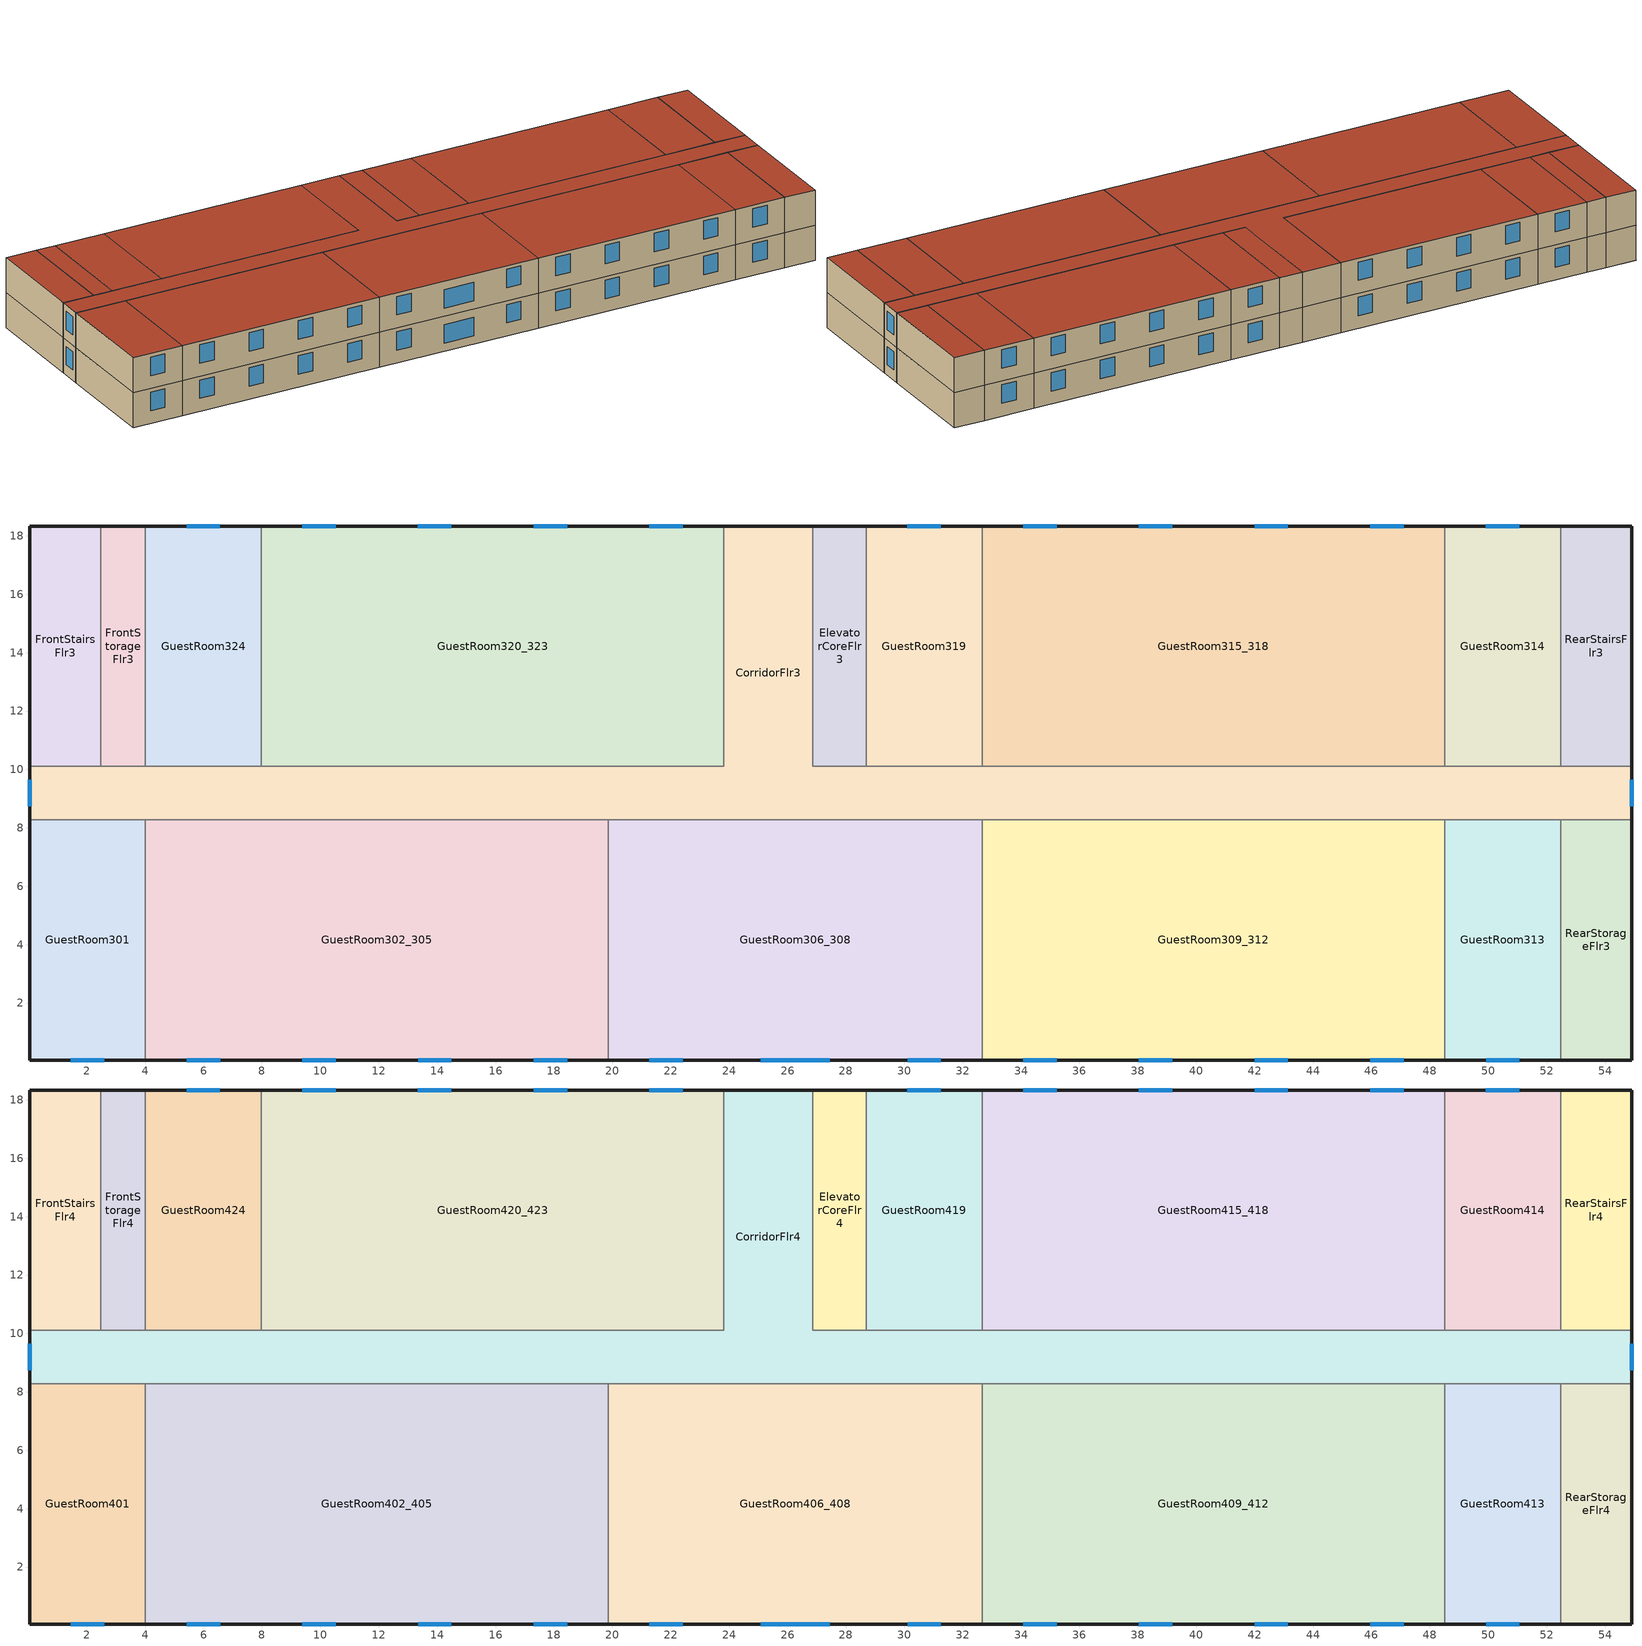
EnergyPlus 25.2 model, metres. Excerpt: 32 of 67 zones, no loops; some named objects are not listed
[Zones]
RearStairsFlr3
 floor to RearStairsFlr2 (int_slab_floor): 54.91,10.11 52.47,10.11 52.47,18.34 54.91,18.34 z6.1
 wall outside (nonres_ext_wall_mid): 54.91,10.11 54.91,18.34 52.47,18.34 z6.1:8.84
 wall to GuestRoom314 (int_wall): 52.47,18.34 52.47,10.11 z6.1:8.84
 wall to CorridorFlr3 (int_wall): 52.47,10.11 54.91,10.11 z6.1:8.84
CorridorFlr3
 floor to CorridorFlr2 (int_slab_floor): 54.91,8.28 0.05,8.28 0.05,10.11 23.82,10.11 23.82,18.34 26.87,18.34 26.87,10.11 54.91,10.11 z6.1
 wall outside (nonres_ext_wall_mid): 54.91,8.28 54.91,10.11 / 26.87,18.34 23.82,18.34 / 0.05,10.11 0.05,8.28 z6.1:8.84
 wall to GuestRoom314 (int_wall): 52.47,10.11 48.51,10.11 z6.1:8.84
 wall to GuestRoom315_318 (int_wall): 48.51,10.11 32.66,10.11 z6.1:8.84
 wall to GuestRoom319 (int_wall): 32.66,10.11 28.7,10.11 z6.1:8.84
 wall to ElevatorCoreFlr3 (int_wall): 28.7,10.11 26.87,10.11 26.87,18.34 z6.1:8.84
 wall to GuestRoom320_323 (int_wall): 23.82,18.34 23.82,10.11 7.97,10.11 z6.1:8.84
 wall to GuestRoom324 (int_wall): 7.97,10.11 4.01,10.11 z6.1:8.84
 wall to FrontStorageFlr3 (int_wall): 4.01,10.11 2.49,10.11 z6.1:8.84
 wall to FrontStairsFlr3 (int_wall): 2.49,10.11 0.05,10.11 z6.1:8.84
 wall to GuestRoom301 (int_wall): 0.05,8.28 4.01,8.28 z6.1:8.84
 wall to GuestRoom302_305 (int_wall): 4.01,8.28 19.86,8.28 z6.1:8.84
 wall to GuestRoom306_308 (int_wall): 19.86,8.28 32.66,8.28 z6.1:8.84
 wall to GuestRoom309_312 (int_wall): 32.66,8.28 48.51,8.28 z6.1:8.84
 wall to GuestRoom313 (int_wall): 48.51,8.28 52.47,8.28 z6.1:8.84
 wall to RearStorageFlr3 (int_wall): 52.47,8.28 54.91,8.28 z6.1:8.84
 window (NonresWindow_U_0.248_SHGC_0.21): 54.91,8.73 54.91,9.66 / 0.05,9.66 0.05,8.73 z6.94:8.36
RearStorageFlr3
 floor to RearStorageFlr2 (int_slab_floor): 54.91,0.05 52.47,0.05 52.47,8.28 54.91,8.28 z6.1
 wall outside (nonres_ext_wall_mid): 52.47,0.05 54.91,0.05 54.91,8.28 z6.1:8.84
 wall to GuestRoom313 (int_wall): 52.47,8.28 52.47,0.05 z6.1:8.84
GuestRoom301
 floor to GuestRoom201 (int_slab_floor): 4.01,0.05 0.05,0.05 0.05,8.28 4.01,8.28 z6.1
 wall outside (res_ext_wall_mid): 0.05,8.28 0.05,0.05 4.01,0.05 z6.1:8.84
 wall to GuestRoom302_305 (int_wall): 4.01,0.05 4.01,8.28 z6.1:8.84
 window (ResWindow_U_0.248_SHGC_0.21): 1.46,0.05 2.6,0.05 z7.12:8.56
GuestRoom302_305
 floor to GuestRoom202_205 (int_slab_floor): 19.86,0.05 4.01,0.05 4.01,8.28 19.86,8.28 z6.1
 wall outside (res_ext_wall_mid): 4.01,0.05 19.86,0.05 z6.1:8.84
 wall to GuestRoom306_308 (int_wall): 19.86,0.05 19.86,8.28 z6.1:8.84
 window (ResWindow_U_0.248_SHGC_0.21): 5.42,0.05 6.56,0.05 / 9.39,0.05 10.53,0.05 / 13.35,0.05 14.49,0.05 / 17.31,0.05 18.45,0.05 z7.12:8.56
GuestRoom306_308
 floor to GuestRoom206_208 (int_slab_floor): 32.66,0.05 19.86,0.05 19.86,8.28 32.66,8.28 z6.1
 wall outside (res_ext_wall_mid): 19.86,0.05 32.66,0.05 z6.1:8.84
 wall to GuestRoom309_312 (int_wall): 32.66,0.05 32.66,8.28 z6.1:8.84
 window (ResWindow_U_0.248_SHGC_0.21): 21.27,0.05 22.41,0.05 / 30.11,0.05 31.25,0.05 z7.12:8.56; 25.08,0.05 27.44,0.05 z6.75:8.19
GuestRoom309_312
 floor to GuestRoom209_212 (int_slab_floor): 48.51,0.05 32.66,0.05 32.66,8.28 48.51,8.28 z6.1
 wall outside (res_ext_wall_mid): 32.66,0.05 48.51,0.05 z6.1:8.84
 wall to GuestRoom313 (int_wall): 48.51,0.05 48.51,8.28 z6.1:8.84
 window (ResWindow_U_0.248_SHGC_0.21): 34.07,0.05 35.22,0.05 / 38.04,0.05 39.18,0.05 / 42,0.05 43.14,0.05 / 45.96,0.05 47.1,0.05 z7.12:8.56
GuestRoom313
 floor to GuestRoom213 (int_slab_floor): 52.47,0.05 48.51,0.05 48.51,8.28 52.47,8.28 z6.1
 wall outside (res_ext_wall_mid): 48.51,0.05 52.47,0.05 z6.1:8.84
 window (ResWindow_U_0.248_SHGC_0.21): 49.92,0.05 51.07,0.05 z7.12:8.56
GuestRoom314
 floor to GuestRoom214 (int_slab_floor): 52.47,10.11 48.51,10.11 48.51,18.34 52.47,18.34 z6.1
 wall outside (res_ext_wall_mid): 52.47,18.34 48.51,18.34 z6.1:8.84
 wall to GuestRoom315_318 (int_wall): 48.51,18.34 48.51,10.11 z6.1:8.84
 window (ResWindow_U_0.248_SHGC_0.21): 51.06,18.34 49.92,18.34 z7.12:8.56
GuestRoom315_318
 floor to GuestRoom215_218 (int_slab_floor): 48.51,10.11 32.66,10.11 32.66,18.34 48.51,18.34 z6.1
 wall outside (res_ext_wall_mid): 48.51,18.34 32.66,18.34 z6.1:8.84
 wall to GuestRoom319 (int_wall): 32.66,18.34 32.66,10.11 z6.1:8.84
 window (ResWindow_U_0.248_SHGC_0.21): 47.1,18.34 45.96,18.34 / 43.14,18.34 42,18.34 / 39.18,18.34 38.03,18.34 / 35.21,18.34 34.07,18.34 z7.12:8.56
ElevatorCoreFlr3
 floor to ElevatorCoreFlr2 (int_slab_floor): 28.7,10.11 26.87,10.11 26.87,18.34 28.7,18.34 z6.1
 wall outside (nonres_ext_wall_mid): 28.7,18.34 26.87,18.34 z6.1:8.84
 wall to GuestRoom319 (int_wall): 28.7,10.11 28.7,18.34 z6.1:8.84
GuestRoom319
 floor to GuestRoom219 (int_slab_floor): 32.66,10.11 28.7,10.11 28.7,18.34 32.66,18.34 z6.1
 wall outside (res_ext_wall_mid): 32.66,18.34 28.7,18.34 z6.1:8.84
 window (ResWindow_U_0.248_SHGC_0.21): 31.25,18.34 30.11,18.34 z7.12:8.56
GuestRoom320_323
 floor to GuestRoom220_223 (int_slab_floor): 23.82,10.11 7.97,10.11 7.97,18.34 23.82,18.34 z6.1
 wall outside (res_ext_wall_mid): 23.82,18.34 7.97,18.34 z6.1:8.84
 wall to GuestRoom324 (int_wall): 7.97,18.34 7.97,10.11 z6.1:8.84
 window (ResWindow_U_0.248_SHGC_0.21): 22.41,18.34 21.27,18.34 / 18.45,18.34 17.31,18.34 / 14.49,18.34 13.34,18.34 / 10.52,18.34 9.38,18.34 z7.12:8.56
GuestRoom324
 floor to GuestRoom224 (int_slab_floor): 7.97,10.11 4.01,10.11 4.01,18.34 7.97,18.34 z6.1
 wall outside (res_ext_wall_mid): 7.97,18.34 4.01,18.34 z6.1:8.84
 wall to FrontStorageFlr3 (int_wall): 4.01,18.34 4.01,10.11 z6.1:8.84
 window (ResWindow_U_0.248_SHGC_0.21): 6.56,18.34 5.42,18.34 z7.12:8.56
FrontStorageFlr3
 floor to FrontStorageFlr2 (int_slab_floor): 4.01,10.11 2.49,10.11 2.49,18.34 4.01,18.34 z6.1
 wall outside (nonres_ext_wall_mid): 4.01,18.34 2.49,18.34 z6.1:8.84
 wall to FrontStairsFlr3 (int_wall): 2.49,18.34 2.49,10.11 z6.1:8.84
FrontStairsFlr3
 floor to FrontStairsFlr2 (int_slab_floor): 2.49,10.11 0.05,10.11 0.05,18.34 2.49,18.34 z6.1
 wall outside (nonres_ext_wall_mid): 2.49,18.34 0.05,18.34 0.05,10.11 z6.1:8.84
RearStairsFlr4
 floor to RearStairsFlr3 (int_slab_floor): 54.91,10.11 52.47,10.11 52.47,18.34 54.91,18.34 z8.84
 wall outside (nonres_ext_wall_top): 54.91,10.11 54.91,18.34 52.47,18.34 z8.84:11.58
 wall to GuestRoom414 (int_wall): 52.47,18.34 52.47,10.11 z8.84:11.58
 wall to CorridorFlr4 (int_wall): 52.47,10.11 54.91,10.11 z8.84:11.58
 roof outside (nonres_roof): 52.47,10.11 54.91,10.11 54.91,18.34 52.47,18.34 z11.58
CorridorFlr4
 floor to CorridorFlr3 (int_slab_floor): 54.91,8.28 0.05,8.28 0.05,10.11 23.82,10.11 23.82,18.34 26.87,18.34 26.87,10.11 54.91,10.11 z8.84
 wall outside (nonres_ext_wall_top): 54.91,8.28 54.91,10.11 / 26.87,18.34 23.82,18.34 / 0.05,10.11 0.05,8.28 z8.84:11.58
 wall to GuestRoom414 (int_wall): 52.47,10.11 48.51,10.11 z8.84:11.58
 wall to GuestRoom415_418 (int_wall): 48.51,10.11 32.66,10.11 z8.84:11.58
 wall to GuestRoom419 (int_wall): 32.66,10.11 28.7,10.11 z8.84:11.58
 wall to ElevatorCoreFlr4 (int_wall): 28.7,10.11 26.87,10.11 26.87,18.34 z8.84:11.58
 wall to GuestRoom420_423 (int_wall): 23.82,18.34 23.82,10.11 7.97,10.11 z8.84:11.58
 wall to GuestRoom424 (int_wall): 7.97,10.11 4.01,10.11 z8.84:11.58
 wall to FrontStorageFlr4 (int_wall): 4.01,10.11 2.49,10.11 z8.84:11.58
 wall to FrontStairsFlr4 (int_wall): 2.49,10.11 0.05,10.11 z8.84:11.58
 wall to GuestRoom401 (int_wall): 0.05,8.28 4.01,8.28 z8.84:11.58
 wall to GuestRoom402_405 (int_wall): 4.01,8.28 19.86,8.28 z8.84:11.58
 wall to GuestRoom406_408 (int_wall): 19.86,8.28 32.66,8.28 z8.84:11.58
 wall to GuestRoom409_412 (int_wall): 32.66,8.28 48.51,8.28 z8.84:11.58
 wall to GuestRoom413 (int_wall): 48.51,8.28 52.47,8.28 z8.84:11.58
 wall to RearStorageFlr4 (int_wall): 52.47,8.28 54.91,8.28 z8.84:11.58
 window (NonresWindow_U_0.248_SHGC_0.21): 54.91,8.73 54.91,9.66 / 0.05,9.66 0.05,8.73 z9.68:11.1
 roof outside (nonres_roof): 0.05,8.28 54.91,8.28 54.91,10.11 26.87,10.11 26.87,18.34 23.82,18.34 23.82,10.11 0.05,10.11 z11.58
RearStorageFlr4
 floor to RearStorageFlr3 (int_slab_floor): 54.91,0.05 52.47,0.05 52.47,8.28 54.91,8.28 z8.84
 wall outside (nonres_ext_wall_top): 52.47,0.05 54.91,0.05 54.91,8.28 z8.84:11.58
 wall to GuestRoom413 (int_wall): 52.47,8.28 52.47,0.05 z8.84:11.58
 roof outside (nonres_roof): 52.47,0.05 54.91,0.05 54.91,8.28 52.47,8.28 z11.58
GuestRoom401
 floor to GuestRoom301 (int_slab_floor): 4.01,0.05 0.05,0.05 0.05,8.28 4.01,8.28 z8.84
 wall outside (res_ext_wall_top): 0.05,8.28 0.05,0.05 4.01,0.05 z8.84:11.58
 wall to GuestRoom402_405 (int_wall): 4.01,0.05 4.01,8.28 z8.84:11.58
 window (ResWindow_U_0.248_SHGC_0.21): 1.46,0.05 2.6,0.05 z9.86:11.3
 roof outside (res_roof): 0.05,0.05 4.01,0.05 4.01,8.28 0.05,8.28 z11.58
GuestRoom402_405
 floor to GuestRoom302_305 (int_slab_floor): 19.86,0.05 4.01,0.05 4.01,8.28 19.86,8.28 z8.84
 wall outside (res_ext_wall_top): 4.01,0.05 19.86,0.05 z8.84:11.58
 wall to GuestRoom406_408 (int_wall): 19.86,0.05 19.86,8.28 z8.84:11.58
 window (ResWindow_U_0.248_SHGC_0.21): 5.42,0.05 6.56,0.05 / 9.39,0.05 10.53,0.05 / 13.35,0.05 14.49,0.05 / 17.31,0.05 18.45,0.05 z9.86:11.3
 roof outside (res_roof): 4.01,0.05 19.86,0.05 19.86,8.28 4.01,8.28 z11.58
GuestRoom406_408
 floor to GuestRoom306_308 (int_slab_floor): 32.66,0.05 19.86,0.05 19.86,8.28 32.66,8.28 z8.84
 wall outside (res_ext_wall_top): 19.86,0.05 32.66,0.05 z8.84:11.58
 wall to GuestRoom409_412 (int_wall): 32.66,0.05 32.66,8.28 z8.84:11.58
 window (ResWindow_U_0.248_SHGC_0.21): 21.27,0.05 22.41,0.05 / 30.11,0.05 31.25,0.05 z9.86:11.3; 25.08,0.05 27.44,0.05 z9.49:10.93
 roof outside (res_roof): 19.86,0.05 32.66,0.05 32.66,8.28 19.86,8.28 z11.58
GuestRoom409_412
 floor to GuestRoom309_312 (int_slab_floor): 48.51,0.05 32.66,0.05 32.66,8.28 48.51,8.28 z8.84
 wall outside (res_ext_wall_top): 32.66,0.05 48.51,0.05 z8.84:11.58
 wall to GuestRoom413 (int_wall): 48.51,0.05 48.51,8.28 z8.84:11.58
 window (ResWindow_U_0.248_SHGC_0.21): 34.07,0.05 35.22,0.05 / 38.04,0.05 39.18,0.05 / 42,0.05 43.14,0.05 / 45.96,0.05 47.1,0.05 z9.86:11.3
 roof outside (res_roof): 32.66,0.05 48.51,0.05 48.51,8.28 32.66,8.28 z11.58
GuestRoom413
 floor to GuestRoom313 (int_slab_floor): 52.47,0.05 48.51,0.05 48.51,8.28 52.47,8.28 z8.84
 wall outside (res_ext_wall_top): 48.51,0.05 52.47,0.05 z8.84:11.58
 window (ResWindow_U_0.248_SHGC_0.21): 49.92,0.05 51.07,0.05 z9.86:11.3
 roof outside (res_roof): 48.51,0.05 52.47,0.05 52.47,8.28 48.51,8.28 z11.58
GuestRoom414
 floor to GuestRoom314 (int_slab_floor): 52.47,10.11 48.51,10.11 48.51,18.34 52.47,18.34 z8.84
 wall outside (res_ext_wall_top): 52.47,18.34 48.51,18.34 z8.84:11.58
 wall to GuestRoom415_418 (int_wall): 48.51,18.34 48.51,10.11 z8.84:11.58
 window (ResWindow_U_0.248_SHGC_0.21): 51.06,18.34 49.92,18.34 z9.86:11.3
 roof outside (res_roof): 48.51,10.11 52.47,10.11 52.47,18.34 48.51,18.34 z11.58
GuestRoom415_418
 floor to GuestRoom315_318 (int_slab_floor): 48.51,10.11 32.66,10.11 32.66,18.34 48.51,18.34 z8.84
 wall outside (res_ext_wall_top): 48.51,18.34 32.66,18.34 z8.84:11.58
 wall to GuestRoom419 (int_wall): 32.66,18.34 32.66,10.11 z8.84:11.58
 window (ResWindow_U_0.248_SHGC_0.21): 47.1,18.34 45.96,18.34 / 43.14,18.34 42,18.34 / 39.18,18.34 38.03,18.34 / 35.21,18.34 34.07,18.34 z9.86:11.3
 roof outside (res_roof): 32.66,10.11 48.51,10.11 48.51,18.34 32.66,18.34 z11.58
ElevatorCoreFlr4
 floor to ElevatorCoreFlr3 (int_slab_floor): 28.7,10.11 26.87,10.11 26.87,18.34 28.7,18.34 z8.84
 wall outside (nonres_ext_wall_top): 28.7,18.34 26.87,18.34 z8.84:11.58
 wall to GuestRoom419 (int_wall): 28.7,10.11 28.7,18.34 z8.84:11.58
 roof outside (nonres_roof): 26.87,10.11 28.7,10.11 28.7,18.34 26.87,18.34 z11.58
GuestRoom419
 floor to GuestRoom319 (int_slab_floor): 32.66,10.11 28.7,10.11 28.7,18.34 32.66,18.34 z8.84
 wall outside (res_ext_wall_top): 32.66,18.34 28.7,18.34 z8.84:11.58
 window (ResWindow_U_0.248_SHGC_0.21): 31.25,18.34 30.11,18.34 z9.86:11.3
 roof outside (res_roof): 28.7,10.11 32.66,10.11 32.66,18.34 28.7,18.34 z11.58
GuestRoom420_423
 floor to GuestRoom320_323 (int_slab_floor): 23.82,10.11 7.97,10.11 7.97,18.34 23.82,18.34 z8.84
 wall outside (res_ext_wall_mid): 23.82,18.34 7.97,18.34 z8.84:11.58
 wall to GuestRoom424 (int_wall): 7.97,18.34 7.97,10.11 z8.84:11.58
 window (ResWindow_U_0.248_SHGC_0.21): 22.41,18.34 21.27,18.34 / 18.45,18.34 17.31,18.34 / 14.49,18.34 13.34,18.34 / 10.52,18.34 9.38,18.34 z9.86:11.3
 roof outside (res_roof): 7.97,10.11 23.82,10.11 23.82,18.34 7.97,18.34 z11.58
GuestRoom424
 floor to GuestRoom324 (int_slab_floor): 7.97,10.11 4.01,10.11 4.01,18.34 7.97,18.34 z8.84
 wall outside (res_ext_wall_top): 7.97,18.34 4.01,18.34 z8.84:11.58
 wall to FrontStorageFlr4 (int_wall): 4.01,18.34 4.01,10.11 z8.84:11.58
 window (ResWindow_U_0.248_SHGC_0.21): 6.56,18.34 5.42,18.34 z9.86:11.3
 roof outside (res_roof): 4.01,10.11 7.97,10.11 7.97,18.34 4.01,18.34 z11.58
FrontStorageFlr4
 floor to FrontStorageFlr3 (int_slab_floor): 4.01,10.11 2.49,10.11 2.49,18.34 4.01,18.34 z8.84
 wall outside (nonres_ext_wall_top): 4.01,18.34 2.49,18.34 z8.84:11.58
 wall to FrontStairsFlr4 (int_wall): 2.49,18.34 2.49,10.11 z8.84:11.58
 roof outside (nonres_roof): 2.49,10.11 4.01,10.11 4.01,18.34 2.49,18.34 z11.58
FrontStairsFlr4
 floor to FrontStairsFlr3 (int_slab_floor): 2.49,10.11 0.05,10.11 0.05,18.34 2.49,18.34 z8.84
 wall outside (nonres_ext_wall_top): 2.49,18.34 0.05,18.34 0.05,10.11 z8.84:11.58
 roof outside (nonres_roof): 0.05,10.11 2.49,10.11 2.49,18.34 0.05,18.34 z11.58
[Building]
HotelSmall: North Axis {deg}=180; Terrain=Suburbs; Loads Convergence Tolerance Value {W}=0.04; Temperature Convergence Tolerance Value {deltaC}=0.4; Solar Distribution=FullExterior; Maximum Number of Warmup Days=50; Minimum Number of Warmup Days=6
[Site:Location]
Site:Location=Albuquerque.Intl.Sunport_NM_USA WMO=723650; Latitude {N+ S-}=35.04; Longitude {W- E+}=-106.62; Time Zone Relative to GMT {GMT+/-}=-7; Elevation {m}=1620
[SizingPeriod:DesignDay] Day of Month=21; Dry-Bulb Temperature Range Modifier Type=DefaultMultipliers; Humidity Condition Type=Wetbulb; Barometric Pressure {Pa}=83318; Rain {Yes/No}=No; Snow on ground {Yes/No}=No; Daylight Savings Time Indicator=No
Name | Month | Day Type | Maximum Dry-Bulb Temperature {C} | Daily Dry-Bulb Temperature Range {C} | Wetbulb at Maximum Dry-Bulb {C} | Wind Speed {m/s} design conditions vs. traditional 6.71 m/s (15 mph) | Wind Direction {Degrees; N=0, S=180} | Solar Model Indicator | Clearness {0.0 to 1.1} | Wind Speed {m/s} design conditions vs. traditional 3.35 m/s (7mph) | ASHRAE Clear Sky Optical Depth for Beam Irradiance (taub) | ASHRAE Clear Sky Optical Depth for Diffuse Irradiance (taud)
Albuquerque.Intl.Sunport_NM_USA Ann Htg 99.6% Condns DB | 12 | WinterDesignDay | -7.9 | 0 | -7.9 | 3.2 | 0 | ASHRAEClearSky | 0
Albuquerque.Intl.Sunport_NM_USA Ann Clg .4% Condns DB=>MWB | 7 | SummerDesignDay | 35.1 | 13.5 | 15.7 |  | 220 | ASHRAETau |  | 4.4 | 0.463 | 1.887
[Site:WaterMainsTemperature]
Calculation Method=Correlation; Annual average outdoor air temperature {C}=13.6333; Maximum difference in monthly average outdoor air temperatures {C}=23.5
[Site:GroundTemperature:FCfactorMethod]
January Ground Temperature {C}=13.7; February Ground Temperature {C}=7; March Ground Temperature {C}=2.1; April Ground Temperature {C}=2.6; May Ground Temperature {C}=4.3; June Ground Temperature {C}=8.8; July Ground Temperature {C}=13.9; August Ground Temperature {C}=17.8; September Ground Temperature {C}=23.2; October Ground Temperature {C}=25.6; November Ground Temperature {C}=24.1; December Ground Temperature {C}=20.5
[Material:NoMass]
CP02 CARPET PAD: VeryRough, 0.21648, 0.9, 0.7, 0.8
Nonres_Roof_Insulation; Res_Roof_Insulation: MediumSmooth, 5.30668, 0.9, 0.7, 0.7
Nonres_Exterior_Wall_Insulation_mid; Res_Exterior_Wall_Insulation_mid: MediumSmooth, 1.8234, 0.9, 0.7, 0.7
Nonres_Exterior_Wall_Insulation_top; Res_Exterior_Wall_Insulation_top: MediumSmooth, 1.442, 0.9, 0.7, 0.7
[Construction]
int_wall: G01 13mm gypsum board, G01 13mm gypsum board
int_slab_floor: 100mm Normalweight concrete floor, CP02 CARPET PAD
nonres_roof: F13 Built-up roofing, Nonres_Roof_Insulation, F08 Metal surface
res_roof: F13 Built-up roofing, Res_Roof_Insulation, F08 Metal surface
nonres_ext_wall_mid: F07 25mm stucco, G01 16mm gypsum board, Nonres_Exterior_Wall_Insulation_mid, G01 16mm gypsum board
nonres_ext_wall_top: F07 25mm stucco, G01 16mm gypsum board, Nonres_Exterior_Wall_Insulation_top, G01 16mm gypsum board
res_ext_wall_mid: F07 25mm stucco, G01 16mm gypsum board, Res_Exterior_Wall_Insulation_mid, G01 16mm gypsum board
res_ext_wall_top: F07 25mm stucco, G01 16mm gypsum board, Res_Exterior_Wall_Insulation_top, G01 16mm gypsum board
NonresWindow_U_0.248_SHGC_0.21: Glazing Layer
ResWindow_U_0.248_SHGC_0.21: Residential Window Glazing Layer
[Material]
Name | Roughness | Thickness {m} | Conductivity {W/m-K} | Density {kg/m3} | Specific Heat {J/kg-K} | Thermal Absorptance | Solar Absorptance | Visible Absorptance | Absorptance:Thermal | Absorptance:Solar | Absorptance:Visible
F07 25mm stucco | Smooth | 0.0254 | 0.72 | 1856 | 840 | 0.9 | 0.7 | 0.7
F08 Metal surface | Smooth | 0.0008 | 45.28 | 7824 | 500
F13 Built-up roofing | Rough | 0.0095 | 0.16 | 1120 | 1460 |  |  |  | 0.9 | 0.77
G01 13mm gypsum board | Smooth | 0.0127 | 0.16 | 800 | 1090 |  |  |  | 0.9 | 0.7 | 0.5
G01 16mm gypsum board | MediumSmooth | 0.0159 | 0.16 | 800 | 1090
100mm Normalweight concrete floor | MediumRough | 0.1016 | 2.31 | 2322 | 832
[WindowMaterial:SimpleGlazingSystem] U-Factor {W/m2-K}=1.40821; Solar Heat Gain Coefficient=0.21; Visible Transmittance=0.29
Glazing Layer; Residential Window Glazing Layer
[Generator:PVWatts]
PV_module: PVWatts Version=5; DC System Capacity {W}=19753; Module Type=Premium; Array Type=FixedOpenRack; System Losses=0.113; Array Geometry Type=TiltAzimuth; Tilt Angle {deg}=0; Azimuth Angle {deg}=180
[ElectricLoadCenter:Generators]
PV_Generator: Generator 1=PV_module; Generator 1 Rated Electric Power Output {W}=19753; Generator 1 Availability Schedule=PV_SCH
[ElectricLoadCenter:Inverter:PVWatts]
PV_Inverter: DC to AC Size Ratio=1.2; Inverter Efficiency=0.96
[ElectricLoadCenter:Distribution]
Generator: Generator List=PV_Generator; Generator Operation Scheme Type=Baseload; Electrical Buss Type=DirectCurrentWithInverter; Inverter=PV_Inverter
[Zone] Type=1; Multiplier=1
RearStairsFlr3; CorridorFlr3; RearStorageFlr3; GuestRoom301; GuestRoom302_305; GuestRoom306_308; GuestRoom309_312; GuestRoom313; GuestRoom314; GuestRoom315_318; ElevatorCoreFlr3; GuestRoom319; GuestRoom320_323; GuestRoom324; FrontStorageFlr3; FrontStairsFlr3; RearStairsFlr4; CorridorFlr4; RearStorageFlr4; GuestRoom401; GuestRoom402_405; GuestRoom406_408; GuestRoom409_412; GuestRoom413; GuestRoom414; GuestRoom415_418; ElevatorCoreFlr4; GuestRoom419; GuestRoom420_423; GuestRoom424; FrontStorageFlr4; FrontStairsFlr4
[People] Number of People Calculation Method=People; Fraction Radiant=0.3; Sensible Heat Fraction=autocalculate; Activity Level Schedule=Activity_Sch; Mean Radiant Temperature Calculation Type=EnclosureAveraged
Name | Zone or ZoneList or Space or SpaceList | Number of People Schedule | Number of People
CorridorFlr3_People | CorridorFlr3 | AlwaysOff | 6.75
CorridorFlr4_People | CorridorFlr4 | AlwaysOff | 6.75
ElevatorCoreFlr3_People | ElevatorCoreFlr3 | AlwaysOff | 0.243
ElevatorCoreFlr4_People | ElevatorCoreFlr4 | AlwaysOff | 0.243
FrontStairsFlr3_People | FrontStairsFlr3 | AlwaysOff | 1.08
FrontStairsFlr4_People | FrontStairsFlr4 | AlwaysOff | 1.08
FrontStorageFlr3_People | FrontStorageFlr3 | AlwaysOff | 0.27
FrontStorageFlr4_People | FrontStorageFlr4 | AlwaysOff | 0.27
GuestRoom301_People | GuestRoom301 | AlwaysOff | 1.5
GuestRoom302_305_People | GuestRoom302_305 | AlwaysOff | 6
GuestRoom306_308_People | GuestRoom306_308 | AlwaysOff | 4.5
GuestRoom309_312_People | GuestRoom309_312 | GuestRoom_Occ_Sch | 6
GuestRoom313_People | GuestRoom313 | AlwaysOff | 1.5
GuestRoom314_People | GuestRoom314 | GuestRoom_Occ_Sch | 1.5
GuestRoom315_318_People | GuestRoom315_318 | GuestRoom_Occ_Sch | 6
GuestRoom319_People | GuestRoom319 | AlwaysOff | 1.5
GuestRoom320_323_People | GuestRoom320_323 | GuestRoom_Occ_Sch | 6
GuestRoom324_People | GuestRoom324 | AlwaysOff | 1.5
GuestRoom401_People | GuestRoom401 | GuestRoom_Occ_Sch | 1.5
GuestRoom402_405_People | GuestRoom402_405 | AlwaysOff | 6
GuestRoom406_408_People | GuestRoom406_408 | AlwaysOff | 4.5
GuestRoom409_412_People | GuestRoom409_412 | GuestRoom_Occ_Sch | 6
GuestRoom413_People | GuestRoom413 | AlwaysOff | 1.5
GuestRoom414_People | GuestRoom414 | AlwaysOff | 1.5
GuestRoom415_418_People | GuestRoom415_418 | GuestRoom_Occ_Sch | 6
GuestRoom419_People | GuestRoom419 | GuestRoom_Occ_Sch | 1.5
GuestRoom420_423_People | GuestRoom420_423 | GuestRoom_Occ_Sch | 6
GuestRoom424_People | GuestRoom424 | GuestRoom_Occ_Sch | 1.5
RearStairsFlr3_People | RearStairsFlr3 | AlwaysOff | 1.08
RearStairsFlr4_People | RearStairsFlr4 | AlwaysOff | 1.08
RearStorageFlr3_People | RearStorageFlr3 | AlwaysOff | 0.432
RearStorageFlr4_People | RearStorageFlr4 | AlwaysOff | 0.432
[Lights] Design Level Calculation Method=Watts/Area; Lighting Level {W}=0; Return Air Fraction=0; Fraction Radiant=0.7; Fraction Visible=0.2; Fraction Replaceable=1
Name | Zone or ZoneList or Space or SpaceList | Schedule | Watts per Zone Floor Area {W/m2}
CorridorFlr3_Lights | CorridorFlr3 | ltg_sch_corridor | 5.115006
CorridorFlr4_Lights | CorridorFlr4 | ltg_sch_corridor | 5.115006
ElevatorCoreFlr3_Lights | ElevatorCoreFlr3 | ltg_sch_elevator | 0
ElevatorCoreFlr4_Lights | ElevatorCoreFlr4 | ltg_sch_elevator | 0
FrontStairsFlr3_Lights | FrontStairsFlr3 | ltg_sch_stair | 4.553127
FrontStairsFlr4_Lights | FrontStairsFlr4 | ltg_sch_stair | 4.553127
FrontStorageFlr3_Lights | FrontStorageFlr3 | ltg_sch_storage | 3.458439
FrontStorageFlr4_Lights | FrontStorageFlr4 | ltg_sch_storage | 3.458439
GuestRoom301_Lights | GuestRoom301 | alwaysoff | 4.4132
GuestRoom302_305_Lights | GuestRoom302_305 | alwaysoff | 4.4132
GuestRoom306_308_Lights | GuestRoom306_308 | alwaysoff | 4.4132
GuestRoom309_312_Lights | GuestRoom309_312 | ltg_sch_guestroom | 4.4132
GuestRoom313_Lights | GuestRoom313 | alwaysoff | 4.4132
GuestRoom314_Lights | GuestRoom314 | ltg_sch_guestroom | 4.4132
GuestRoom315_318_Lights | GuestRoom315_318 | ltg_sch_guestroom | 4.4132
GuestRoom319_Lights | GuestRoom319 | alwaysoff | 4.4132
GuestRoom320_323_Lights | GuestRoom320_323 | ltg_sch_guestroom | 4.4132
GuestRoom324_Lights | GuestRoom324 | alwaysoff | 4.4132
GuestRoom401_Lights | GuestRoom401 | ltg_sch_guestroom | 4.4132
GuestRoom402_405_Lights | GuestRoom402_405 | alwaysoff | 4.4132
GuestRoom406_408_Lights | GuestRoom406_408 | alwaysoff | 4.4132
GuestRoom409_412_Lights | GuestRoom409_412 | ltg_sch_guestroom | 4.4132
GuestRoom413_Lights | GuestRoom413 | alwaysoff | 4.4132
GuestRoom414_Lights | GuestRoom414 | alwaysoff | 4.4132
GuestRoom415_418_Lights | GuestRoom415_418 | ltg_sch_guestroom | 4.4132
GuestRoom419_Lights | GuestRoom419 | ltg_sch_guestroom | 4.4132
GuestRoom420_423_Lights | GuestRoom420_423 | ltg_sch_guestroom | 4.4132
GuestRoom424_Lights | GuestRoom424 | ltg_sch_guestroom | 4.4132
RearStairsFlr3_Lights | RearStairsFlr3 | ltg_sch_stair | 4.553127
RearStairsFlr4_Lights | RearStairsFlr4 | ltg_sch_stair | 4.553127
RearStorageFlr3_Lights | RearStorageFlr3 | ltg_sch_storage | 3.458439
RearStorageFlr4_Lights | RearStorageFlr4 | ltg_sch_storage | 3.458439
[ElectricEquipment] Fraction Latent=0; Fraction Radiant=0.5; Fraction Lost=0
Name | Zone or ZoneList or Space or SpaceList | Schedule | Design Level Calculation Method | Design Level {W} | Watts per Zone Floor Area {W/m2}
CorridorFlr3_PlugLoad | CorridorFlr3 | AlwaysOff | EquipmentLevel | 0
CorridorFlr4_PlugLoad | CorridorFlr4 | AlwaysOff | EquipmentLevel | 0
ElevatorCoreFlr3_PlugLoad | ElevatorCoreFlr3 | AlwaysOff | EquipmentLevel | 0
ElevatorCoreFlr4_PlugLoad | ElevatorCoreFlr4 | AlwaysOff | EquipmentLevel | 0
FrontStairsFlr3_PlugLoad | FrontStairsFlr3 | AlwaysOff | EquipmentLevel | 0
FrontStairsFlr4_PlugLoad | FrontStairsFlr4 | AlwaysOff | EquipmentLevel | 0
FrontStorageFlr3_PlugLoad | FrontStorageFlr3 | AlwaysOff | EquipmentLevel | 0
FrontStorageFlr4_PlugLoad | FrontStorageFlr4 | AlwaysOff | EquipmentLevel | 0
GuestRoom301_PlugLoad | GuestRoom301 | AlwaysOff | Watts/Area |  | 11.8935
GuestRoom302_305_PlugLoad | GuestRoom302_305 | AlwaysOff | Watts/Area |  | 11.8935
GuestRoom306_308_PlugLoad | GuestRoom306_308 | AlwaysOff | Watts/Area |  | 11.8935
GuestRoom309_312_PlugLoad | GuestRoom309_312 | Guestroom_Eqp_Sch_Adva | Watts/Area |  | 11.8935
GuestRoom313_PlugLoad | GuestRoom313 | AlwaysOff | Watts/Area |  | 11.8935
GuestRoom314_PlugLoad | GuestRoom314 | Guestroom_Eqp_Sch_Adva | Watts/Area |  | 11.8935
GuestRoom315_318_PlugLoad | GuestRoom315_318 | Guestroom_Eqp_Sch_Adva | Watts/Area |  | 11.8935
GuestRoom319_PlugLoad | GuestRoom319 | AlwaysOff | Watts/Area |  | 11.8935
GuestRoom320_323_PlugLoad | GuestRoom320_323 | Guestroom_Eqp_Sch_Adva | Watts/Area |  | 11.8935
GuestRoom324_PlugLoad | GuestRoom324 | AlwaysOff | Watts/Area |  | 11.8935
GuestRoom401_PlugLoad | GuestRoom401 | Guestroom_Eqp_Sch_Adva | Watts/Area |  | 11.8935
GuestRoom402_405_PlugLoad | GuestRoom402_405 | AlwaysOff | Watts/Area |  | 11.8935
GuestRoom406_408_PlugLoad | GuestRoom406_408 | AlwaysOff | Watts/Area |  | 11.8935
GuestRoom409_412_PlugLoad | GuestRoom409_412 | Guestroom_Eqp_Sch_Adva | Watts/Area |  | 11.8935
GuestRoom413_PlugLoad | GuestRoom413 | AlwaysOff | Watts/Area |  | 11.8935
GuestRoom414_PlugLoad | GuestRoom414 | AlwaysOff | Watts/Area |  | 11.8935
GuestRoom415_418_PlugLoad | GuestRoom415_418 | Guestroom_Eqp_Sch_Adva | Watts/Area |  | 11.8935
GuestRoom419_PlugLoad | GuestRoom419 | Guestroom_Eqp_Sch_Adva | Watts/Area |  | 11.8935
GuestRoom420_423_PlugLoad | GuestRoom420_423 | Guestroom_Eqp_Sch_Adva | Watts/Area |  | 11.8935
GuestRoom424_PlugLoad | GuestRoom424 | Guestroom_Eqp_Sch_Adva | Watts/Area |  | 11.8935
RearStairsFlr3_PlugLoad | RearStairsFlr3 | AlwaysOff | EquipmentLevel | 0
RearStairsFlr4_PlugLoad | RearStairsFlr4 | AlwaysOff | EquipmentLevel | 0
RearStorageFlr3_PlugLoad | RearStorageFlr3 | AlwaysOff | EquipmentLevel | 0
RearStorageFlr4_PlugLoad | RearStorageFlr4 | AlwaysOff | EquipmentLevel | 0
[ZoneInfiltration:DesignFlowRate] Design Flow Rate Calculation Method=Flow/ExteriorWallArea; Design Flow Rate {m3/s}=0; Flow per Exterior Surface Area {m3/s-m2}=0.000569572; Constant Term Coefficient=0; Temperature Term Coefficient=0; Velocity Term Coefficient=0.224; Velocity Squared Term Coefficient=0
Name | Zone or ZoneList | Schedule
CorridorFlr3_Infiltration | CorridorFlr3 | AlwaysOn
CorridorFlr4_Infiltration | CorridorFlr4 | AlwaysOn
ElevatorCoreFlr3_Infiltration | ElevatorCoreFlr3 | AlwaysOn
ElevatorCoreFlr4_Infiltration | ElevatorCoreFlr4 | AlwaysOn
FrontStairsFlr3_Infiltration | FrontStairsFlr3 | AlwaysOn
FrontStairsFlr4_Infiltration | FrontStairsFlr4 | AlwaysOn
FrontStorageFlr3_Infiltration | FrontStorageFlr3 | AlwaysOn
FrontStorageFlr4_Infiltration | FrontStorageFlr4 | AlwaysOn
GuestRoom301_Infiltration | GuestRoom301 | GuestRoom_Infil_Sch
GuestRoom302_305_Infiltration | GuestRoom302_305 | GuestRoom_Infil_Sch
GuestRoom306_308_Infiltration | GuestRoom306_308 | GuestRoom_Infil_Sch
GuestRoom309_312_Infiltration | GuestRoom309_312 | GuestRoom_Infil_Sch
GuestRoom313_Infiltration | GuestRoom313 | GuestRoom_Infil_Sch
GuestRoom314_Infiltration | GuestRoom314 | GuestRoom_Infil_Sch
GuestRoom315_318_Infiltration | GuestRoom315_318 | GuestRoom_Infil_Sch
GuestRoom319_Infiltration | GuestRoom319 | GuestRoom_Infil_Sch
GuestRoom320_323_Infiltration | GuestRoom320_323 | GuestRoom_Infil_Sch
GuestRoom324_Infiltration | GuestRoom324 | GuestRoom_Infil_Sch
GuestRoom401_Infiltration | GuestRoom401 | GuestRoom_Infil_Sch
GuestRoom402_405_Infiltration | GuestRoom402_405 | GuestRoom_Infil_Sch
GuestRoom406_408_Infiltration | GuestRoom406_408 | GuestRoom_Infil_Sch
GuestRoom409_412_Infiltration | GuestRoom409_412 | GuestRoom_Infil_Sch
GuestRoom413_Infiltration | GuestRoom413 | GuestRoom_Infil_Sch
GuestRoom414_Infiltration | GuestRoom414 | GuestRoom_Infil_Sch
GuestRoom415_418_Infiltration | GuestRoom415_418 | GuestRoom_Infil_Sch
GuestRoom419_Infiltration | GuestRoom419 | GuestRoom_Infil_Sch
GuestRoom420_423_Infiltration | GuestRoom420_423 | GuestRoom_Infil_Sch
GuestRoom424_Infiltration | GuestRoom424 | GuestRoom_Infil_Sch
RearStairsFlr3_Infiltration | RearStairsFlr3 | AlwaysOn
RearStairsFlr4_Infiltration | RearStairsFlr4 | AlwaysOn
RearStorageFlr3_Infiltration | RearStorageFlr3 | AlwaysOn
RearStorageFlr4_Infiltration | RearStorageFlr4 | AlwaysOn
[Exterior:Lights]
Exterior_Lights: Schedule=Exterior_Lgt_ALWAYS_ON; Design Level {W}=2361.05; Control Option=AstronomicalClock
[ZoneVentilation:WindandStackOpenArea] Opening Area {m2}=0.0021; Opening Area Fraction Schedule=Sliding_Doors_Ventilation_Availability_SCH; Opening Effectiveness=autocalculate; Height Difference {m}=5.7909; Discharge Coefficient for Opening=autocalculate; Minimum Indoor Temperature {C}=18.89; Maximum Indoor Temperature {C}=25.56; Delta Temperature {deltaC}=-100; Minimum Outdoor Temperature {C}=15.56; Maximum Outdoor Temperature {C}=23.89; Maximum Wind Speed {m/s}=40
Name | Zone | Effective Angle {deg}
GuestRoom309_312 Sliding Door Ventilation | GuestRoom309_312 | 0
GuestRoom314 Sliding Door Ventilation | GuestRoom314 | 180
GuestRoom315_318 Sliding Door Ventilation | GuestRoom315_318 | 180
GuestRoom320_323 Sliding Door Ventilation | GuestRoom320_323 | 180
GuestRoom401 Sliding Door Ventilation | GuestRoom401 | 0
GuestRoom409_412 Sliding Door Ventilation | GuestRoom409_412 | 0
GuestRoom415_418 Sliding Door Ventilation | GuestRoom415_418 | 180
GuestRoom419 Sliding Door Ventilation | GuestRoom419 | 180
GuestRoom420_423 Sliding Door Ventilation | GuestRoom420_423 | 180
GuestRoom424 Sliding Door Ventilation | GuestRoom424 | 180
[HVACTemplate:Zone:VRF] Template VRF System Name (A2)=VRF_System_1; Rated Total Heating Capacity Sizing Ratio (N3)=1; Cooling Supply Air Flow Rate (N4)=Autosize; No Cooling Supply Air Flow Rate (N5)=Autosize; Heating Supply Air Flow Rate (N6)=Autosize; No Heating Supply Air Flow Rate (N7)=Autosize; Cooling Outdoor Air Flow Rate (N8)=Autosize; Heating Outdoor Air Flow Rate (N9)=Autosize; No Load Outdoor Air Flow Rate (N10)=Autosize; Supply Air Fan Placement (A9)=DrawThrough; Supply Fan Total Efficiency (N14)=0.7; Supply Fan Delta Pressure (N15)=300; Supply Fan Motor Efficiency (N16)=0.9; Cooling Coil Type (A10)=VariableRefrigerantFlowDX; Cooling Coil Gross Rated Total Capacity (N17)=Autosize; Cooling Coil Gross Rated Sensible Heat Ratio (N18)=Autosize; Heat Pump Heating Coil Type (A12)=VariableRefrigerantFlowDX; Heat Pump Heating Coil Gross Rated Capacity (N19)=Autosize; Zone Terminal Unit On Parasitic Electric Energy Use (N20)=30; Zone Terminal Unit Off Parasitic Electric Energy Use (N21)=20; Zone Cooling Design Supply Air Temperature Input Method (A15)=SupplyAirTemperature; Zone Cooling Design Supply Air Temperature (N22)=12.8; Zone Heating Design Supply Air Temperature Input Method (A16)=SupplyAirTemperature; Zone Heating Design Supply Air Temperature (N24)=50
Name | Template Thermostat Name (A3)
CorridorFlr3 | Thermostat_CorridorFlr3
RearStorageFlr3 | Thermostat_RearStorageFlr3
GuestRoom301 | Thermostat_GuestRoom301
GuestRoom302_305 | Thermostat_GuestRoom302_305
GuestRoom306_308 | Thermostat_GuestRoom306_308
GuestRoom309_312 | Thermostat_GuestRoom309_312
GuestRoom313 | Thermostat_GuestRoom313
GuestRoom314 | Thermostat_GuestRoom314
GuestRoom315_318 | Thermostat_GuestRoom315_318
GuestRoom319 | Thermostat_GuestRoom319
GuestRoom320_323 | Thermostat_GuestRoom320_323
GuestRoom324 | Thermostat_GuestRoom324
FrontStorageFlr3 | Thermostat_FrontStorageFlr3
CorridorFlr4 | Thermostat_CorridorFlr4
RearStorageFlr4 | Thermostat_RearStorageFlr4
GuestRoom401 | Thermostat_GuestRoom401
GuestRoom402_405 | Thermostat_GuestRoom402_405
GuestRoom406_408 | Thermostat_GuestRoom406_408
GuestRoom409_412 | Thermostat_GuestRoom409_412
GuestRoom413 | Thermostat_GuestRoom413
GuestRoom414 | Thermostat_GuestRoom414
GuestRoom415_418 | Thermostat_GuestRoom415_418
GuestRoom419 | Thermostat_GuestRoom419
GuestRoom420_423 | Thermostat_GuestRoom420_423
GuestRoom424 | Thermostat_GuestRoom424
FrontStorageFlr4 | Thermostat_FrontStorageFlr4
[HVACTemplate:Thermostat] Constant Heating Setpoint {C}=20
Name | Constant Cooling Setpoint {C}
Thermostat_CorridorFlr1; Thermostat_MeetingRoomFlr1; Thermostat_GuestRoom101; Thermostat_EmployeeLoungeFlr1; Thermostat_LaundryRoomFlr1; Thermostat_FrontStorageFlr1; Thermostat_RearStorageFlr2; Thermostat_GuestRoom201; Thermostat_GuestRoom202_205; Thermostat_GuestRoom206_208; Thermostat_GuestRoom215_218; Thermostat_GuestRoom220_223; Thermostat_FrontStorageFlr2; Thermostat_CorridorFlr3; Thermostat_RearStorageFlr3; Thermostat_GuestRoom301; Thermostat_GuestRoom302_305; Thermostat_GuestRoom313; Thermostat_GuestRoom315_318; Thermostat_FrontStorageFlr3; Thermostat_CorridorFlr4; Thermostat_GuestRoom402_405; Thermostat_GuestRoom406_408; Thermostat_GuestRoom409_412; Thermostat_GuestRoom413; Thermostat_GuestRoom415_418; Thermostat_GuestRoom420_423; Thermostat_FrontStorageFlr4 | 23.8
Thermostat_RearStorageFlr1; Thermostat_FrontLoungeFlr1; Thermostat_RestroomFlr1; Thermostat_GuestRoom103; Thermostat_GuestRoom104; Thermostat_GuestRoom105; Thermostat_ExerciseCenterFlr1; Thermostat_FrontOfficeFlr1; Thermostat_CorridorFlr2; Thermostat_GuestRoom209_212; Thermostat_GuestRoom213; Thermostat_GuestRoom214; Thermostat_GuestRoom219; Thermostat_GuestRoom224; Thermostat_GuestRoom306_308; Thermostat_GuestRoom309_312; Thermostat_GuestRoom314; Thermostat_GuestRoom319; Thermostat_GuestRoom320_323; Thermostat_GuestRoom324; Thermostat_RearStorageFlr4; Thermostat_GuestRoom401; Thermostat_GuestRoom414; Thermostat_GuestRoom419; Thermostat_GuestRoom424 | 24
Thermostat_GuestRoom102 | 24.5
[Schedule:Compact]
PV_SCH; Exterior_Lgt_ALWAYS_ON; AlwaysOn: Through: 12/31, For: AllDays, Until: 24:00, 1
AlwaysOff: Through: 12/31, For: AllDays, Until: 24:00, 0
GuestRoom_Occ_Sch: Through: 12/31, For: Weekdays, Until: 06:00, 1, Until: 07:00, 0.77, Until: 09:00, 0.43, Until: 15:00, 0.2, Until: 16:00, 0.31, Until: 19:00, 0.54, Until: 21:00, 0.77, Until: 22:00, 0.89, Until: 24:00, 1, For: Saturday Sunday Holidays, Until: 06:00, 1, Until: 07:00, 0.77, Until: 09:00, 0.53, Until: 17:00, 0.3, Until: 18:00, 0.53, Until: 19:00, 0.54, Until: 21:00, 0.65, Until: 24:00, 0.77, For: WinterDesignDay, Until: 24:00, 0, For: SummerDesignDay CustomDay1 CustomDay2, Until: 24:00, 1
GuestRoom_Eqp_Sch_Adva: Through: 12/31, For: Weekdays, Until: 06:00, 0.09, Until: 07:00, 0.62, Until: 08:00, 0.9, Until: 10:00, 0.43, Until: 16:00, 0.12, Until: 17:00, 0.19, Until: 19:00, 0.48, Until: 20:00, 0.46, Until: 21:00, 0.62, Until: 22:00, 0.69, Until: 23:00, 0.34, Until: 24:00, 0.09, For: Saturday Sunday Holidays, Until: 06:00, 0.09, Until: 07:00, 0.3, Until: 08:00, 0.62, Until: 09:00, 0.9, Until: 10:00, 0.62, Until: 16:00, 0.13, Until: 17:00, 0.21, Until: 18:00, 0.4, Until: 19:00, 0.48, Until: 20:00, 0.46, Until: 21:00, 0.62, Until: 22:00, 0.69, Until: 23:00, 0.34, Until: 24:00, 0.09, For: WinterDesignDay, Until: 24:00, 0, For: SummerDesignDay CustomDay1 CustomDay2, Until: 24:00, 1
GuestRoom_Infil_Sch: Through: 12/31, For: Weekdays Saturday Sunday Holidays, Until: 24:00, 0.25, For: WinterDesignDay, Until: 24:00, 0.25, For: SummerDesignDay CustomDay1 CustomDay2, Until: 24:00, 0.25
Activity_Sch: Through: 12/31, For: AllDays, Until: 24:00, 132
Sliding_Doors_Ventilation_Availability_SCH: Through: 12/31, For: WinterDesignDay SummerDesignDay, Until: 24:00, 0, For: Allotherdays, Until: 6:00, 0, Until: 9:00, 1, Until: 16:00, 0, Until: 22:00, 1, Until: 24:00, 0
[SCHEDULE:COMPACT]
ltg_sch_storage: Through: 12/31, For: SummerDesignDay, Until: 24:00, 1, For: WinterDesignDay, Until: 24:00, 0, For: Weekdays, Until: 7:00, 0.055, Until: 8:00, 0.11, Until: 18:00, 0.22, Until: 23:00, 0.11, Until: 24:00, 0.055, For: Saturday, Until: 7:00, 0.055, Until: 8:00, 0.11, Until: 18:00, 0.22, Until: 23:00, 0.11, Until: 24:00, 0.055, For: AllOtherDays, Until: 7:00, 0.055, Until: 8:00, 0.11, Until: 18:00, 0.22, Until: 23:00, 0.11, Until: 24:00, 0.055
ltg_sch_guestroom: Through: 12/31, For: SummerDesignDay, Until: 24:00, 1, For: WinterDesignDay, Until: 24:00, 0, For: Weekdays, Until: 1:00, 0.121, Until: 2:00, 0.0935, Until: 5:00, 0.0605, Until: 6:00, 0.121, Until: 7:00, 0.242, Until: 8:00, 0.308, Until: 10:00, 0.242, Until: 18:00, 0.154, Until: 19:00, 0.3685, Until: 20:00, 0.4895, Until: 21:00, 0.55, Until: 22:00, 0.4895, Until: 23:00, 0.3685, Until: 24:00, 0.1815, For: Saturday, Until: 2:00, 0.143, Until: 6:00, 0.0605, Until: 8:00, 0.2255, Until: 10:00, 0.308, Until: 11:00, 0.2255, Until: 18:00, 0.1815, Until: 19:00, 0.4675, Until: 22:00, 0.55, Until: 23:00, 0.4675, Until: 24:00, 0.2255, For: AllOtherDays, Until: 2:00, 0.143, Until: 6:00, 0.0605, Until: 8:00, 0.2255, Until: 10:00, 0.308, Until: 11:00, 0.2255, Until: 18:00, 0.1815, Until: 19:00, 0.4675, Until: 22:00, 0.55, Until: 23:00, 0.4675, Until: 24:00, 0.2255
ltg_sch_stair: Through: 12/31, For: SummerDesignDay, Until: 24:00, 1, For: WinterDesignDay, Until: 24:00, 0, For: Weekdays, Until: 24:00, 0.25, For: Saturday, Until: 24:00, 0.25, For: AllOtherDays, Until: 24:00, 0.25
ltg_sch_elevator: Through: 12/31, For: SummerDesignDay, Until: 24:00, 1, For: WinterDesignDay, Until: 24:00, 0, For: Weekdays, Until: 24:00, 0, For: Saturday, Until: 24:00, 0, For: AllOtherDays, Until: 24:00, 0
ltg_sch_corridor: Through: 12/31, For: SummerDesignDay, Until: 24:00, 1, For: WinterDesignDay, Until: 24:00, 0, For: Weekdays, Until: 24:00, 0.75, For: Saturday, Until: 24:00, 0.75, For: AllOtherDays, Until: 24:00, 0.75
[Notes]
The DOE Prototype Building Models were developed by Pacific Northwest National Laboratory (PNNL), under contract with the U.S.
Department of Energy (DOE).  These building models were derived from DOE's Commercial Reference Building Models with modifications
based on input from the ASHRAE Standard 90.1 committee, the Advanced Energy Design Guide series, and building industry experts. The
prototypes models were developed to quantify energy saving impacts from newly published editions of ASHRAE Standard 90.1, 189.1, IECC,
and other energy codes and standards.  The basic building descriptions can be found in the Scorecards posted at www.energycodes.gov
website. The recommended citation of the prototype models is
DOE and PNNL. 2023. Commercial Prototype Building Models, Richland, WA, Pacific Northwest National Laboratory. Available at https://www.energycodes.gov/development/commercial/prototype_models.
Detailed descriptions of the prototype model development and addenda modeling strategies can be found in the following  reports:
Maddox D.E., J. Zhang, Y. Xie, W. Xu, X. Liu, S. Wang, and M.I. Rosenberg. 2022. Energy and Energy Cost Savings Analysis of the 2021 IECC
for Commercial Buildings. PNNL-32816. Richland, WA: Pacific Northwest National Laboratory.
Zhang J., M.I. Rosenberg, J. Lerond, Y. Xie, C. Chandrasekharan Nambiar, Y. Chen, and R. Hart, et al. 2021. Energy Savings Analysis:
ANSI/ASHRAE/IES Standard 90.1-2019. PNNL-31488. Richland, WA: Pacific Northwest National Laboratory.
Zhang, J., Y. Chen, Y. Xie, M. Rosenberg, R. Hart. Energy and Energy Cost Savings Analysis of the 2018 IECC for Commercial Buildings.
2018. PNNL-28125. Richland, WA: Pacific Northwest National Laboratory.
DOE. 2017. Energy Savings Analysis: ANSI/ASHRAE/IES Standard 90.1-2016. Prepared by Athalye, R.A, M.A. Halverson, M.I. Rosenberg, B. Liu,
J. Zhang, R. Hart, V.V. Mendon, S. Goel, Y. Chen, Y. Xie, and M. Zhao, Richland, WA, Pacific Northwest National Laboratory. https://www.energycodes.gov/sites/default/files/documents/02202018_Standard_90.1-2016_Determination_TSD.pdf.
Zhang, J., Y. Xie, R.A. Athalye, J. Zhuge, M. Rosenberg, R. Hart, and B. Liu. Energy and Energy Cost Savings Analysis of the 2015 IECC
for Commercial Buildings. 2015. PNNL-24269 Rev. 1. Richland, WA: Pacific Northwest National
Laboratory. https://www.energycodes.gov/sites/default/files/documents/2015_IECC_Commercial_Analysis.pdf.
Halverson M.A., M.I. Rosenberg, W. Wang, J. Zhang, V.V. Mendon, R.A. Athalye, Y. Xie, R. Hart, S. Goel, 2014. ANSI/ASHRAE/IES Standard
90.1-2013 Determination of Energy Savings: Quantitative Analysis, PNNL-23479. Richland, WA: Pacific Northwest National Laboratory. https://www.energycodes.gov/sites/default/files/documents/901-2013_finalCommercialDeterminationQuantitativeAnalysis_TSD_0.pdf.
Goel S., R.A. Athalye, W. Wang, J. Zhang, M.I. Rosenberg, Y. Xie, and R. Hart, et al. 2014. Enhancements to ASHRAE Standard 90.1
Prototype Building Models. PNNL-23269. Richland, WA: Pacific Northwest National Laboratory. https://www.pnnl.gov/main/publications/external/technical_reports/PNNL-23269.pdf.
Zhang J., R.A. Athalye, R. Hart, M.I. Rosenberg, Y. Xie, S. Goel, and V.V. Mendon, et al. 2013. Energy and Energy Cost Savings Analysis
of the IECC for Commercial Buildings. PNNL-22760. Richland, WA: Pacific Northwest National Laboratory. http://www.pnnl.gov/main/publications/external/technical_reports/PNNL-22760.pdf.
Thornton B.A., M.I. Rosenberg, E.E. Richman, W. Wang, Y. Xie, J. Zhang, H. Cho, VV Mendon, R.A. Athalye, and B. Liu. 2011. Achieving
the 30% Goal: Energy and Cost Savings Analysis of ASHRAE Standard 90.1-2010. PNNL-20405. Richland, WA: Pacific Northwest National
Laboratory.  https://www.energycodes.gov/sites/default/files/documents/BECP_Energy_Cost_Savings_STD2010_May2011_v00.pdf.
WeatherFile:  USA_NM_Albuquerque.Intl.Sunport.723650_TMY3.epw
GPARM parameters as input:
Case = ASHRAE901_HotelSmall_STD2022_Albuquerque
AnalysisPurpose = ProgressIndicator
AnalysisCodeName = ASHRAE901
AnalysisAmendment = NoneAmend
AnalysisPrototype = HotelSmall
AnalysisScope = National
AnalysisState = National
AnalysisCity = USA_NM_Albuquerque
AnalysisCustomFlag = Default
hvac_autogen = Default
sidelighting_control = yes_AY
roof_emissivity = 0.9
roof_solar_absorp = 0.77
guestroom_eqp_sch = Guestroom_Eqp_Sch_Adva
lights_exterior = 2361.05
economizer = DifferentialDryBulb
skip_economizer_control = No
door_infil = 0.591821538
frac_ofpk = 0.131
PTAC_COP = 3.81
economizer_lockout = LockoutWithHeating
BLDG_ELEVATORS_LIGHTS_FAN_SCH = ELEV_LIGHT_FAN_SCH_ADD_DF
BLDG_ELEVATORS_LIGHTS_FAN_POWER = 125
STD189_overhang = no
ext_lgt_sch = Exterior_Lgt_ALWAYS_ON
pipe_heat_loss = 7231.83
skip_EMSprogram = no
Wfile_TMY3 = USA_NM_Albuquerque.Intl.Sunport.723650_TMY3.epw
Door_Switch_Enabled_Thermostat_Reset = TRUE
office_receptacle_ctrl_occ_reduction_frac = 0.92575
emp_lounge_receptacle_ctrl_occ_reduction_frac = 0.958413346
emp_lounge_receptacle_ctrl_unocc_reduction_frac = 0.722755641
meetingroom_receptacle_ctrl_occ_reduction_frac = 0.887275
meetingroom_receptacle_ctrl_unocc_reduction_frac = 0.6625
CodeName = ASHRAE90.1_STD2019
vac_guestroom_htg_stpt = 15.556
vac_guestroom_clg_stpt = 26.667
vac_guestroom_fan_sch = Vac_Guestroom_Vent_Ctrl
occ_guestroom_fan_sch = Occ_Guestroom_Vent_Ctrl_20min
s_OccGuestRoom_ClgSP_sch = OBCReset_S_OccGuestRoom_ClgSP_Sch_20min
